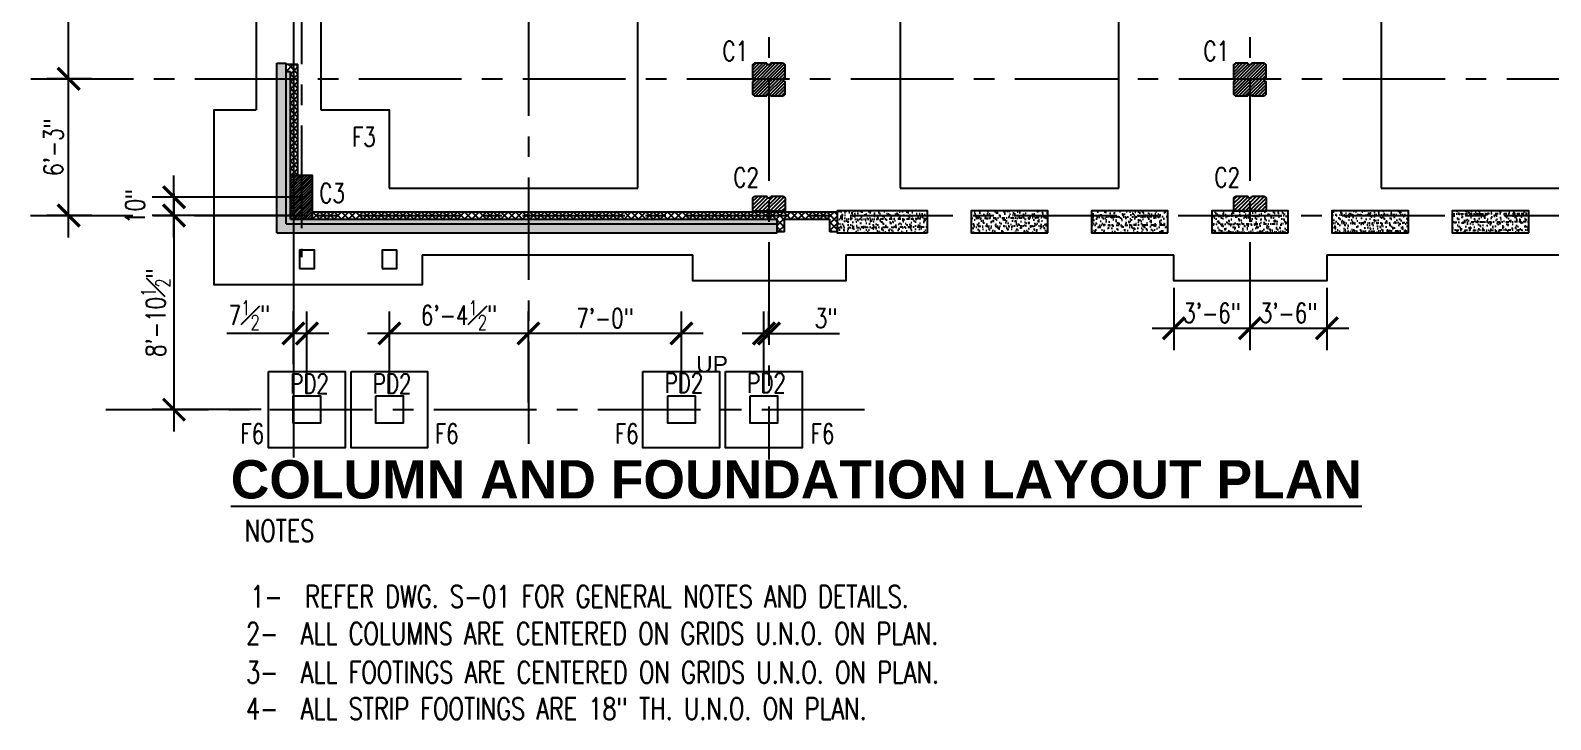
# Model space of a CAD drawing. Header units: inches. Extents: x 41285 to 57578, y -189 to 12305.
# Drawn here: x 54495 to 55330, y 11388 to 11766 of the extents above; entities that cross this region are included whole.
import ezdxf
from ezdxf.enums import TextEntityAlignment as Align

# ---------------------------------------------------------------- set-up
doc = ezdxf.new("R2010")
doc.units = ezdxf.units.IN
doc.header["$LTSCALE"] = 30
doc.header["$MEASUREMENT"] = 0
doc.linetypes.add('CENTER', pattern=[2, 1.25, -0.25, 0.25, -0.25])
doc.linetypes.add('HIDDEN', pattern=[0.375, 0.25, -0.125])
for name, color, linetype in [('A-HATCH RCC', 8, 'Continuous'), ('A-TEXT-P', 242, 'Continuous'), ('A-WALL-RAMPED EARTH', 4, 'Continuous'), ('COLUMN', 6, 'Continuous'), ('Grid line', 1, 'CENTER'), ('HATCH', 253, 'Continuous'), ('N-DIM-Z', 126, 'Continuous'), ('PB', 3, 'Continuous'), ('S-BEAM', 3, 'HIDDEN'), ('WALL', 7, 'Continuous')]:
    doc.layers.add(name, color=color, linetype=linetype)
doc.styles.add('1by8in-1F', font='arial.ttf', dxfattribs={"height": 6})
doc.styles.add('3-32', font='simplex.shx', dxfattribs={"width": 0.75, "height": 10.6666})
doc.styles.add('ARIAL', font='arial.ttf')
doc.dimstyles.new('3-32', dxfattribs={"dimtxt": 10.666667, "dimasz": 12, "dimexe": 12, "dimexo": 4, "dimgap": 2, "dimtad": 1, "dimdec": 4, "dimzin": 3, "dimdsep": 46, "dimlunit": 4, "dimtxsty": '3-32', "dimblk": 'ARCHTICK', "dimcen": 0.046875, "dimdle": 12, "dimclrd": 1, "dimclre": 1, "dimclrt": 2, "dimadec": 0, "dimazin": 0, "dimtfac": 0.75, "dimtdec": 4, "dimtmove": 2, "dimatfit": 3, "dimldrblk": 'ARCHTICK', "dimfxl": 0, "dimfrac": 1, "dimtolj": 1, "dimtzin": 0, "dimlwd": -1, "dimlwe": -1, "dimarcsym": 0})
pattern_1 = [(30.5, (0, 3154.7396), (0.30151963, 3.36024233), [0, -2.66, 0, -2.975, 0, -2.84375]), (0.5, (0, 3154.7396), (3.67590676, 4.5245002), [0, -1.435, 0, -2.3975, 0, -0.91875]), (320.5, (-2.1365, 3155.002), (5.41033357, -0.65432772), [0, -0.875, 0, -3.15, 0, -4.1125]), (310.5, (-2.1365, 3155.002), (5.408692, 0.88336295), [0, -0.4375, 0, -2.065, 0, -2.3625])]

# ---------------------------------------------------------------- blocks, each defined once
blk = doc.blocks.new('A$C49510BD2')
at = {"layer": 'A-HATCH RCC'}
h = blk.add_hatch(dxfattribs=at)
h.set_pattern_fill('ANSI31', color=1, scale=10)
h.paths.add_polyline_path([(-8.1, -0.65), (-9.1, -0.9), (-9.1, -7.9), (-8.1, -8.9), (-1.1, -8.9), (-0.85, -7.9), (0.65, -7.9), (0.9, -8.9), (7.9, -8.9), (8.9, -7.9), (8.9, -0.9), (7.9, -0.65), (7.9, 0.85), (8.9, 1.1), (8.9, 8.1), (7.9, 9.1), (0.9, 9.1), (0.65, 8.1), (-0.85, 8.1), (-1.1, 9.1), (-8.1, 9.1), (-9.1, 8.1), (-9.1, 1.1), (-8.1, 0.85)])
at = {"layer": 'COLUMN'}
for p, q in [((-9.1, 8.1), (-8.1, 9.1)), ((-1.1, 9.1), (-8.1, 9.1)), ((-0.85, 8.1), (-1.1, 9.1)), ((0.65, 8.1), (0.9, 9.1)), ((7.9, 9.1), (0.9, 9.1)), ((7.9, 9.1), (8.9, 8.1)), ((-9.1, 8.1), (-9.1, 1.1)), ((-8.1, 0.85), (-9.1, 1.1)), ((-8.1, -0.65), (-8.1, 0.85)), ((0.65, 8.1), (-0.85, 8.1)), ((7.9, 0.85), (8.9, 1.1)), ((7.9, -0.65), (7.9, 0.85)), ((8.9, 1.1), (8.9, 8.1)), ((-8.1, -0.65), (-9.1, -0.9)), ((-9.1, -0.9), (-9.1, -7.9)), ((-8.1, -8.9), (-9.1, -7.9)), ((-0.85, -7.9), (-1.1, -8.9)), ((0.65, -7.9), (-0.85, -7.9)), ((0.65, -7.9), (0.9, -8.9)), ((7.9, -0.65), (8.9, -0.9)), ((8.9, -7.9), (7.9, -8.9)), ((8.9, -7.9), (8.9, -0.9)), ((-8.1, -8.9), (-1.1, -8.9)), ((0.9, -8.9), (7.9, -8.9))]:
    blk.add_line(p, q, dxfattribs=at)
blk = doc.blocks.new('A$C38451A88')
at = {"layer": 'A-HATCH RCC'}
h = blk.add_hatch(dxfattribs=at)
h.set_pattern_fill('ANSI31', color=1, scale=12)
h.paths.add_polyline_path([(-9, 0), (9, 0), (9, 7), (8, 8), (1, 8), (0.75, 7), (-0.75, 7), (-1, 8), (-8, 8), (-9, 7)])
at = {"layer": 'COLUMN'}
for p, q in [((-9, 7), (-8, 8)), ((-9, 7), (-9, 0)), ((-9, 0), (9, 0)), ((-1, 8), (-8, 8)), ((-0.75, 7), (-1, 8)), ((0.75, 7), (-0.75, 7)), ((0.75, 7), (1, 8)), ((8, 8), (1, 8)), ((8, 8), (9, 7)), ((9, 0), (9, 7))]:
    blk.add_line(p, q, dxfattribs=at)
blk = doc.blocks.new('_ARCHTICK')
at = {"color": 0, "linetype": 'ByBlock', "const_width": 0.15}
blk.add_lwpolyline([(-0.5, -0.5), (0.5, 0.5)], dxfattribs=at)
blk = doc.blocks.new('*D99')
at = {"layer": 'DEFPOINTS', "color": 0, "transparency": 16777216}
for p in [(54516.35, 12003.24), (54539.29, 12003.24), (54530.28, 11739.24)]:
    blk.add_point(p, dxfattribs=at)
at = {"layer": 'N-DIM-Z', "color": 1, "transparency": 16777216}
for p, q in [((54516.35, 11727.24), (54516.35, 12015.24)), ((54535.29, 12003.24), (54504.35, 12003.24)), ((54526.28, 11739.24), (54504.35, 11739.24))]:
    blk.add_line(p, q, dxfattribs=at)
at = {"layer": 'N-DIM-Z', "color": 1, "transparency": 16777216, "xscale": 12, "yscale": 12, "zscale": 12}
for p, rotation in [((54516.35, 12003.24), 90), ((54516.35, 11739.24), 270)]:
    blk.add_blockref('_ARCHTICK', p, dxfattribs=dict(at, rotation=rotation))
at = {"layer": 'N-DIM-Z', "color": 2, "transparency": 16777216, "insert": (54508, 11871.24), "char_height": 10.667, "attachment_point": 5, "rotation": 90, "style": '3-32'}
blk.add_mtext('\\A1;22\'-0"', dxfattribs=at)
blk = doc.blocks.new('*D105')
at = {"layer": 'DEFPOINTS', "color": 0, "transparency": 16777216}
for p in [(54516.35, 11739.24), (54532.95, 11739.24), (54533.06, 11664.24)]:
    blk.add_point(p, dxfattribs=at)
at = {"layer": 'N-DIM-Z', "color": 1, "transparency": 16777216}
for p, q in [((54516.35, 11652.24), (54516.35, 11751.24)), ((54528.95, 11739.24), (54504.35, 11739.24)), ((54529.06, 11664.24), (54504.35, 11664.24))]:
    blk.add_line(p, q, dxfattribs=at)
at = {"layer": 'N-DIM-Z', "color": 1, "transparency": 16777216, "xscale": 12, "yscale": 12, "zscale": 12}
for p, rotation in [((54516.35, 11739.24), 90), ((54516.35, 11664.24), 270)]:
    blk.add_blockref('_ARCHTICK', p, dxfattribs=dict(at, rotation=rotation))
at = {"layer": 'N-DIM-Z', "color": 2, "transparency": 16777216, "insert": (54508, 11701.74), "char_height": 10.667, "attachment_point": 5, "rotation": 90, "style": '3-32'}
blk.add_mtext('\\A1;6\'-3"', dxfattribs=at)
blk = doc.blocks.new('*D140')
at = {"layer": 'DEFPOINTS', "color": 0, "transparency": 16777216}
for p in [(54574.15, 11674.24), (54650.19, 11674.24), (54650.19, 11664.24)]:
    blk.add_point(p, dxfattribs=at)
at = {"layer": 'N-DIM-Z', "color": 1, "transparency": 16777216}
for p, q in [((54574.15, 11652.24), (54574.15, 11686.24)), ((54646.19, 11674.24), (54562.15, 11674.24)), ((54646.19, 11664.24), (54562.15, 11664.24))]:
    blk.add_line(p, q, dxfattribs=at)
at = {"layer": 'N-DIM-Z', "color": 1, "transparency": 16777216, "xscale": 12, "yscale": 12, "zscale": 12}
for p, rotation in [((54574.15, 11674.24), 90), ((54574.15, 11664.24), 270)]:
    blk.add_blockref('_ARCHTICK', p, dxfattribs=dict(at, rotation=rotation))
at = {"layer": 'N-DIM-Z', "color": 2, "transparency": 16777216, "insert": (54552.8, 11669.24), "char_height": 10.667, "attachment_point": 5, "rotation": 90, "style": '3-32'}
blk.add_mtext('\\A1;10"', dxfattribs=at)
blk = doc.blocks.new('*D157')
at = {"layer": 'DEFPOINTS', "color": 0, "transparency": 16777216}
for p in [(55122.94, 11628.49), (55164.69, 11628.49), (55164.69, 11602.38)]:
    blk.add_point(p, dxfattribs=at)
at = {"layer": 'N-DIM-Z', "color": 1, "transparency": 16777216}
for p, q in [((55122.94, 11624.49), (55122.94, 11590.38)), ((55164.69, 11624.49), (55164.69, 11590.38)), ((55110.94, 11602.38), (55176.69, 11602.38))]:
    blk.add_line(p, q, dxfattribs=at)
at = {"layer": 'N-DIM-Z', "color": 1, "transparency": 16777216, "xscale": 12, "yscale": 12, "zscale": 12, "rotation": 180}
blk.add_blockref('_ARCHTICK', (55122.94, 11602.38), dxfattribs=at)
at = {"layer": 'N-DIM-Z', "color": 1, "transparency": 16777216, "xscale": 12, "yscale": 12, "zscale": 12}
blk.add_blockref('_ARCHTICK', (55164.69, 11602.38), dxfattribs=at)
at = {"layer": 'N-DIM-Z', "color": 2, "transparency": 16777216, "insert": (55143.82, 11610.73), "char_height": 10.667, "attachment_point": 5, "style": '3-32'}
blk.add_mtext('\\A1;3\'-6"', dxfattribs=at)
blk = doc.blocks.new('*D158')
at = {"layer": 'DEFPOINTS', "color": 0, "transparency": 16777216}
for p in [(55164.69, 11628.49), (55206.94, 11628.49), (55206.94, 11602.38)]:
    blk.add_point(p, dxfattribs=at)
at = {"layer": 'N-DIM-Z', "color": 1, "transparency": 16777216}
for p, q in [((55164.69, 11624.49), (55164.69, 11590.38)), ((55206.94, 11624.49), (55206.94, 11590.38)), ((55152.69, 11602.38), (55218.94, 11602.38))]:
    blk.add_line(p, q, dxfattribs=at)
at = {"layer": 'N-DIM-Z', "color": 1, "transparency": 16777216, "xscale": 12, "yscale": 12, "zscale": 12, "rotation": 180}
blk.add_blockref('_ARCHTICK', (55164.69, 11602.38), dxfattribs=at)
at = {"layer": 'N-DIM-Z', "color": 1, "transparency": 16777216, "xscale": 12, "yscale": 12, "zscale": 12}
blk.add_blockref('_ARCHTICK', (55206.94, 11602.38), dxfattribs=at)
at = {"layer": 'N-DIM-Z', "color": 2, "transparency": 16777216, "insert": (55185.82, 11610.73), "char_height": 10.667, "attachment_point": 5, "style": '3-32'}
blk.add_mtext('\\A1;3\'-6"', dxfattribs=at)
blk = doc.blocks.new('*D278')
at = {"layer": 'DEFPOINTS', "color": 0, "transparency": 16777216}
for p in [(54650.19, 11664.24), (54574.15, 11557.73), (54626.02, 11557.73)]:
    blk.add_point(p, dxfattribs=at)
at = {"layer": 'N-DIM-Z', "color": 1, "transparency": 16777216}
for p, q in [((54574.15, 11676.24), (54574.15, 11545.73)), ((54646.19, 11664.24), (54562.15, 11664.24)), ((54622.02, 11557.73), (54562.15, 11557.73))]:
    blk.add_line(p, q, dxfattribs=at)
at = {"layer": 'N-DIM-Z', "color": 1, "transparency": 16777216, "xscale": 12, "yscale": 12, "zscale": 12}
for p, rotation in [((54574.15, 11664.24), 90), ((54574.15, 11557.73), 270)]:
    blk.add_blockref('_ARCHTICK', p, dxfattribs=dict(at, rotation=rotation))
at = {"layer": 'N-DIM-Z', "color": 2, "transparency": 16777216, "insert": (54564.15, 11610.98), "char_height": 10.6666, "attachment_point": 5, "rotation": 90, "style": '3-32'}
blk.add_mtext('\\A1;8\'-10{\\H0.750000x;\\S1#2;}"', dxfattribs=at)
blk = doc.blocks.new('*D279')
at = {"layer": 'DEFPOINTS', "color": 0, "transparency": 16777216}
for p in [(54639.69, 11599.54), (54639.69, 11578.73), (54647.12, 11562.74)]:
    blk.add_point(p, dxfattribs=at)
at = {"layer": 'N-DIM-Z', "color": 1, "transparency": 16777216}
for p, q in [((54639.69, 11582.73), (54639.69, 11611.54)), ((54647.12, 11566.74), (54647.12, 11611.54)), ((54639.69, 11599.54), (54603.22, 11599.54)), ((54659.12, 11599.54), (54639.69, 11599.54))]:
    blk.add_line(p, q, dxfattribs=at)
at = {"layer": 'N-DIM-Z', "color": 1, "transparency": 16777216, "xscale": 12, "yscale": 12, "zscale": 12, "rotation": 180}
blk.add_blockref('_ARCHTICK', (54639.69, 11599.54), dxfattribs=at)
at = {"layer": 'N-DIM-Z', "color": 1, "transparency": 16777216, "xscale": 12, "yscale": 12, "zscale": 12}
blk.add_blockref('_ARCHTICK', (54647.12, 11599.54), dxfattribs=at)
at = {"layer": 'N-DIM-Z', "color": 2, "transparency": 16777216, "insert": (54615.45, 11609.54), "char_height": 10.6666, "attachment_point": 5, "style": '3-32'}
blk.add_mtext('\\A1;7{\\H0.750000x;\\S1#2;}"', dxfattribs=at)
blk = doc.blocks.new('*D280')
at = {"layer": 'DEFPOINTS', "color": 0, "transparency": 16777216}
for p in [(54692.43, 11599.54), (54692.43, 11562.74), (54768.69, 11557.73)]:
    blk.add_point(p, dxfattribs=at)
at = {"layer": 'N-DIM-Z', "color": 1, "transparency": 16777216}
for p, q in [((54692.43, 11566.74), (54692.43, 11611.54)), ((54768.69, 11561.73), (54768.69, 11611.54)), ((54780.69, 11599.54), (54680.43, 11599.54))]:
    blk.add_line(p, q, dxfattribs=at)
at = {"layer": 'N-DIM-Z', "color": 1, "transparency": 16777216, "xscale": 12, "yscale": 12, "zscale": 12, "rotation": 180}
blk.add_blockref('_ARCHTICK', (54692.43, 11599.54), dxfattribs=at)
at = {"layer": 'N-DIM-Z', "color": 1, "transparency": 16777216, "xscale": 12, "yscale": 12, "zscale": 12}
blk.add_blockref('_ARCHTICK', (54768.69, 11599.54), dxfattribs=at)
at = {"layer": 'N-DIM-Z', "color": 2, "transparency": 16777216, "insert": (54730.56, 11609.54), "char_height": 10.6666, "attachment_point": 5, "style": '3-32'}
blk.add_mtext('\\A1;6\'-4{\\H0.750000x;\\S1#2;}"', dxfattribs=at)
blk = doc.blocks.new('*D281')
at = {"layer": 'DEFPOINTS', "color": 0, "transparency": 16777216}
for p in [(54768.69, 11599.54), (54768.69, 11599.54), (54852.62, 11562.74)]:
    blk.add_point(p, dxfattribs=at)
at = {"layer": 'N-DIM-Z', "color": 1, "transparency": 16777216}
for p, q in [((54768.69, 11603.54), (54768.69, 11611.54)), ((54852.62, 11566.74), (54852.62, 11611.54)), ((54864.62, 11599.54), (54756.69, 11599.54))]:
    blk.add_line(p, q, dxfattribs=at)
at = {"layer": 'N-DIM-Z', "color": 1, "transparency": 16777216, "xscale": 12, "yscale": 12, "zscale": 12, "rotation": 180}
blk.add_blockref('_ARCHTICK', (54768.69, 11599.54), dxfattribs=at)
at = {"layer": 'N-DIM-Z', "color": 1, "transparency": 16777216, "xscale": 12, "yscale": 12, "zscale": 12}
blk.add_blockref('_ARCHTICK', (54852.62, 11599.54), dxfattribs=at)
at = {"layer": 'N-DIM-Z', "color": 2, "transparency": 16777216, "insert": (54810.65, 11607.89), "char_height": 10.667, "attachment_point": 5, "style": '3-32'}
blk.add_mtext('\\A1;7\'-0"', dxfattribs=at)
blk = doc.blocks.new('*D282')
at = {"layer": 'DEFPOINTS', "color": 0, "transparency": 16777216}
for p in [(54900.69, 11599.54), (54900.69, 11592.28), (54897.93, 11562.74)]:
    blk.add_point(p, dxfattribs=at)
at = {"layer": 'N-DIM-Z', "color": 1, "transparency": 16777216}
for p, q in [((54897.93, 11566.74), (54897.93, 11611.54)), ((54900.69, 11596.28), (54900.69, 11611.54)), ((54897.93, 11599.54), (54885.93, 11599.54)), ((54897.93, 11599.54), (54900.69, 11599.54)), ((54900.69, 11599.54), (54939.36, 11599.54))]:
    blk.add_line(p, q, dxfattribs=at)
at = {"layer": 'N-DIM-Z', "color": 1, "transparency": 16777216, "xscale": 12, "yscale": 12, "zscale": 12}
blk.add_blockref('_ARCHTICK', (54897.93, 11599.54), dxfattribs=at)
at = {"layer": 'N-DIM-Z', "color": 1, "transparency": 16777216, "xscale": 12, "yscale": 12, "zscale": 12, "rotation": 180}
blk.add_blockref('_ARCHTICK', (54900.69, 11599.54), dxfattribs=at)
at = {"layer": 'N-DIM-Z', "color": 2, "transparency": 16777216, "insert": (54932.02, 11607.89), "char_height": 10.667, "attachment_point": 5, "style": '3-32'}
blk.add_mtext('\\A1;3"', dxfattribs=at)

msp = doc.modelspace()

# ---------------------------------------------------------------- hatches: boundary and pattern name
at = {"layer": 'A-HATCH RCC'}
h = msp.add_hatch(dxfattribs=at)
h.set_pattern_fill('AR-SAND,_O', color=2, scale=1.75, angle=353)
h.set_pattern_definition(pattern_1)
h.paths.add_polyline_path([(54905.19130465, 11659.73785446), (54875.98329889, 11659.73785446), (54875.98329889, 11654.73785446), (54905.19130465, 11654.73785446)])
h.paths.add_polyline_path([(54905.19130465, 12146.73785446), (54875.74682996, 12146.73785446), (54875.74682996, 12141.73785446), (54905.19130465, 12141.73785446)])
h.paths.add_polyline_path([(54635.69130465, 11747.73785446), (54630.69130465, 11747.73785446), (54630.69130465, 11689.45359976), (54635.69130465, 11689.45359976)])
h.paths.add_polyline_path([(54836.73871691, 12141.73785446), (54836.73871691, 12146.73785446), (54630.69130465, 12146.73785446), (54630.69130465, 11771.73785446), (54635.69130465, 11771.73785446), (54635.69130465, 12141.73785446)])
h.paths.add_polyline_path([(54810.18891011, 11654.73785446), (54810.18891011, 11659.73785446), (54635.69130465, 11659.73785446), (54635.69130465, 11689.45359976), (54630.69130465, 11689.45359976), (54630.69130465, 11654.73785446)])
h.paths.add_polyline_path([(54875.74682996, 12141.73785446), (54875.74682996, 12146.73785446), (54836.73871691, 12146.73785446), (54836.73871691, 12141.73785446)])
h.paths.add_polyline_path([(54875.98329889, 11654.73785446), (54875.98329889, 11659.73785446), (54810.18891011, 11659.73785446), (54810.18891011, 11654.73785446)])
h = msp.add_hatch(dxfattribs=at)
h.set_pattern_fill('AR-CONC', color=2, scale=0.5)
h.set_pattern_definition([(50, (54889.882, 11661.448), (3.586301, -0.31376), [0.375, -4.125]), (355, (54889.882, 11661.448), (-0.693757, 3.76096), [0.3, -3.3]), (100.45144, (54890.1807, 11661.4218), (2.892544, 3.4472), [0.3187, -3.50571]), (46.1842, (54889.882, 11662.448), (5.336207, -0.827596), [0.5625, -6.1875]), (96.6356, (54890.3265, 11662.379), (4.67331, 4.870593), [0.47805, -5.25857]), (351.1842, (54889.882, 11662.448), (4.67331, 4.870593), [0.45, -4.95]), (21, (54890.382, 11662.198), (2.984535, -2.013094), [0.375, -4.125]), (326, (54890.382, 11662.198), (1.216577, 3.62575), [0.3, -3.3]), (71.45144, (54890.6306, 11662.0302), (4.201112, 1.612656), [0.3187, -3.50571]), (37.5, (54889.8819, 11661.4479), (0.0607993, 1.6644693), [0, -3.26, 0, -3.35, 0, -3.3125]), (7.5, (54889.8819, 11661.448), (1.3153477, 1.9720586), [0, -1.91, 0, -3.185, 0, -1.2625]), (327.5, (54888.7669, 11661.4479), (2.6691122, -0.1127744), [0, -1.25, 0, -3.9, 0, -5.175]), (317.5, (54888.2669, 11661.448), (2.915931, 0.500525), [0, -1.625, 0, -2.59, 0, -3.675])])
h.paths.add_polyline_path([(54905.19130465, 11662.23785446), (54875.98329889, 11662.23785446), (54875.98329889, 11659.73785446), (54905.19130465, 11659.73785446)])
h.paths.add_polyline_path([(54905.19130465, 12141.73785446), (54875.74682996, 12141.73785446), (54875.74682996, 12139.23785446), (54905.19130465, 12139.23785446)])
h.paths.add_polyline_path([(54638.19130465, 11743.23785446), (54635.69130465, 11743.23785446), (54635.69130465, 11689.45359976), (54638.19130465, 11689.45359976)])
h.paths.add_polyline_path([(54836.73871691, 12139.23785446), (54836.73871691, 12141.73785446), (54635.69130465, 12141.73785446), (54635.69130465, 11776.23785446), (54638.19130465, 11776.23785446), (54638.19130465, 12139.23785446)])
h.paths.add_polyline_path([(54810.18891011, 11659.73785446), (54810.18891011, 11662.23785446), (54638.19130465, 11662.23785446), (54638.19130465, 11689.45359976), (54635.69130465, 11689.45359976), (54635.69130465, 11659.73785446)])
h.paths.add_polyline_path([(54875.74682996, 12139.23785446), (54875.74682996, 12141.73785446), (54836.73871691, 12141.73785446), (54836.73871691, 12139.23785446)])
h.paths.add_polyline_path([(54875.98329889, 11659.73785446), (54875.98329889, 11662.23785446), (54810.18891011, 11662.23785446), (54810.18891011, 11659.73785446)])
h = msp.add_hatch(dxfattribs=at)
h.set_pattern_fill('ANSI37', color=256, scale=22.5)
h.set_pattern_definition([(45, (54642.1913, 11666.2379), (-1.988738, 1.988738), []), (135, (54642.1913, 11666.2379), (-1.988738, -1.988738), [])])
h.paths.add_polyline_path([(54638.19130465, 11686.23785446), (54642.19130465, 11686.23785446), (54642.19130465, 11747.23785446), (54635.69130465, 11747.23785446), (54635.69130465, 11743.23785446), (54638.19130465, 11743.23785446)])
h.paths.add_polyline_path([(54650.19130465, 11666.23785446), (54650.19130465, 11662.23785446), (54905.19130465, 11662.23785446), (54905.19130465, 11655.23785446), (54909.19130465, 11655.23785446), (54909.19130465, 11662.23785446), (54934.19130465, 11662.23785446), (54934.19130465, 11655.23785446), (54938.19130465, 11655.23785446), (54938.19130465, 11666.23785446)])
h = msp.add_hatch(dxfattribs=at)
h.set_pattern_fill('AR-SAND,_O', color=2, scale=1.75, angle=353)
h.set_pattern_definition(pattern_1)
h.paths.add_polyline_path([(54987.69130465, 11654.73785446), (54987.69130465, 11666.73785446), (54938.19130465, 11666.73785446), (54938.19130465, 11654.73785446)])
h = msp.add_hatch(dxfattribs=at)
h.set_pattern_fill('AR-SAND,_O', color=2, scale=1.75, angle=353)
h.set_pattern_definition(pattern_1)
h.paths.add_polyline_path([(55053.69130465, 11654.73785446), (55053.69130465, 11666.73785446), (55011.69130465, 11666.73785446), (55011.69130465, 11654.73785446)])
h = msp.add_hatch(dxfattribs=at)
h.set_pattern_fill('AR-SAND,_O', color=2, scale=1.75, angle=353)
h.set_pattern_definition(pattern_1)
h.paths.add_polyline_path([(55119.69130465, 11654.73785446), (55119.69130465, 11666.73785446), (55077.69130465, 11666.73785446), (55077.69130465, 11654.73785446)])
h = msp.add_hatch(dxfattribs=at)
h.set_pattern_fill('AR-SAND,_O', color=2, scale=1.75, angle=353)
h.set_pattern_definition(pattern_1)
edge = h.paths.add_edge_path()
edge.add_arc((55167.19130465, 11666.73785446), 0.5, 270, 359.9999999998)
edge.add_line((55167.69130465, 11666.73785446), (55185.69130465, 11666.73785446))
edge.add_line((55185.69130465, 11666.73785446), (55185.69130465, 11654.73785446))
edge.add_line((55185.69130465, 11654.73785446), (55143.69130465, 11654.73785446))
edge.add_line((55143.69130465, 11654.73785446), (55143.69130465, 11666.73785446))
edge.add_line((55143.69130465, 11666.73785446), (55161.69130465, 11666.73785446))
edge.add_arc((55162.19130465, 11666.73785446), 0.5, 180.0000000002, 270)
edge.add_line((55162.19130465, 11666.23785446), (55164.44130465, 11666.23785446))
edge.add_line((55164.44130465, 11666.23785446), (55164.44130465, 11661.23785446))
edge.add_line((55164.44130465, 11661.23785446), (55162.19130465, 11661.23785446))
edge.add_arc((55162.19130465, 11660.73785446), 0.5, 90, 180)
edge.add_line((55161.69130465, 11660.73785446), (55167.69130465, 11660.73785446))
edge.add_arc((55167.19130465, 11660.73785446), 0.5, 0, 90)
edge.add_line((55167.19130465, 11661.23785446), (55164.94130465, 11661.23785446))
edge.add_line((55164.94130465, 11661.23785446), (55164.94130465, 11666.23785446))
edge.add_line((55164.94130465, 11666.23785446), (55167.19130465, 11666.23785446))
h = msp.add_hatch(dxfattribs=at)
h.set_pattern_fill('AR-SAND,_O', color=2, scale=1.75, angle=353)
h.set_pattern_definition(pattern_1)
h.paths.add_polyline_path([(55251.69130465, 11654.73785446), (55251.69130465, 11666.73785446), (55209.69130465, 11666.73785446), (55209.69130465, 11654.73785446)])
h = msp.add_hatch(dxfattribs=at)
h.set_pattern_fill('AR-SAND,_O', color=2, scale=1.75, angle=353)
h.set_pattern_definition(pattern_1)
h.paths.add_polyline_path([(55317.69130465, 11654.73785446), (55317.69130465, 11666.73785446), (55275.69130465, 11666.73785446), (55275.69130465, 11654.73785446)])
at = {"layer": 'HATCH'}
h = msp.add_hatch(dxfattribs=at)
h.set_pattern_fill('_USER', color=1, angle=45, style=0, pattern_type=0)
h.set_pattern_definition([(45, (0, 0), (-0.707106781, 0.707106781), [])])
h.paths.add_polyline_path([(54638.19130465, 11662.23785446), (54650.19130465, 11662.23785446), (54650.19130465, 11686.23785446), (54638.19130465, 11686.23785446)])

# ---------------------------------------------------------------- linework, layer by layer
at = {"layer": 'A-WALL-RAMPED EARTH'}
for p, q in [((54630.69130465, 11654.73785446), (54630.69130465, 11747.73785446)), ((54630.69130465, 11747.73785446), (54635.69130465, 11747.73785446)), ((54635.69130465, 11659.73785446), (54635.69130465, 11747.73785446)), ((54635.69130465, 11747.23785446), (54642.19130465, 11747.23785446)), ((54635.69130465, 11743.23785446), (54638.19130465, 11743.23785446)), ((54638.19130465, 11662.23785446), (54638.19130465, 11743.23785446)), ((54642.19130465, 11686.23785446), (54642.19130465, 11747.23785446)), ((54650.19130465, 11666.23785446), (54938.19130465, 11666.23785446)), ((54635.69130465, 11659.73785446), (54905.19130465, 11659.73785446)), ((54638.19130465, 11662.23785446), (54905.19130465, 11662.23785446)), ((54905.19130465, 11654.73785446), (54905.19130465, 11662.23785446)), ((54909.19130465, 11662.23785446), (54934.19130465, 11662.23785446)), ((54909.19130465, 11655.23785446), (54909.19130465, 11662.23785446)), ((54934.19130465, 11655.23785446), (54934.19130465, 11662.23785446)), ((54630.69130465, 11654.73785446), (54905.19130465, 11654.73785446)), ((54909.19130465, 11655.23785446), (54905.19130465, 11655.23785446)), ((54938.19130465, 11655.23785446), (54934.19130465, 11655.23785446))]:
    msp.add_line(p, q, dxfattribs=at)
for points in [[(54987.69130465, 11654.73785446), (54987.69130465, 11666.73785446), (54938.19130465, 11666.73785446), (54938.19130465, 11654.73785446)], [(55053.69130465, 11654.73785446), (55053.69130465, 11666.73785446), (55011.69130465, 11666.73785446), (55011.69130465, 11654.73785446)], [(55119.69130465, 11654.73785446), (55119.69130465, 11666.73785446), (55077.69130465, 11666.73785446), (55077.69130465, 11654.73785446)], [(55185.69130465, 11654.73785446), (55185.69130465, 11666.73785446), (55143.69130465, 11666.73785446), (55143.69130465, 11654.73785446)], [(55251.69130465, 11654.73785446), (55251.69130465, 11666.73785446), (55209.69130465, 11666.73785446), (55209.69130465, 11654.73785446)], [(55317.69130465, 11654.73785446), (55317.69130465, 11666.73785446), (55275.69130465, 11666.73785446), (55275.69130465, 11654.73785446)]]:
    msp.add_lwpolyline(points, close=True, dxfattribs=at)
at = {"layer": 'Grid line', "linetype": 'ByBlock', "ltscale": 1.5}
msp.add_line((54639.69130465, 12279.23785171), (54639.69130465, 11531.40852356), dxfattribs=at)
at = {"layer": 'Grid line', "ltscale": 1.5}
for p, q in [((54900.69130465, 12279.53534257), (54900.69130465, 11530.30049277)), ((55164.69130465, 12279.53534257), (55164.69130465, 11615.23785171)), ((54644.19130465, 12163.55102814), (54644.19130465, 11641.3086842)), ((54768.69172153, 12045.16278147), (54768.69172153, 11531.40852356)), ((54495.65119082, 11739.23785171), (56616.62034531, 11739.23785171)), ((54495.35375123, 11664.23785171), (56475.90450809, 11664.23785171)), ((54536.84110004, 11557.72695548), (54958.8178988, 11557.72695548))]:
    msp.add_line(p, q, dxfattribs=at)
at = {"layer": 'HATCH', "color": 6}
msp.add_lwpolyline([(54638.19130465, 11662.23785446), (54650.19130465, 11662.23785446), (54650.19130465, 11686.23785446), (54638.19130465, 11686.23785446)], close=True, dxfattribs=at)
at = {"layer": 'PB'}
msp.add_line((54619.19130946, 11818.23785446), (54619.19130946, 11722.23785446), dxfattribs=at)
for points in [[(54828.69130465, 11679.23785171), (54828.69130465, 11811.23785171), (54972.69130465, 11811.23785171), (54972.69130465, 11679.23785171)], [(55092.69130465, 11679.23785171), (55092.69130465, 11811.23785171), (55236.69130465, 11811.23785171), (55236.69130465, 11679.23785171)], [(54710.3365048, 11642.73785446), (54710.3365048, 11626.23785446), (54596.19130465, 11626.23785446), (54596.19130465, 11722.23785446), (54619.19130946, 11722.23785446)], [(54654.69637209, 11722.23785446), (54692.19130465, 11722.23785446), (54692.19130465, 11679.23785171)], [(54942.94130465, 11642.73785446), (54942.94130465, 11628.48785446), (54858.94130465, 11628.48785446), (54858.94130465, 11642.73785446)], [(55206.94130465, 11642.73785446), (55206.94130465, 11628.48785446), (55122.94130465, 11628.48785446), (55122.94130465, 11642.73785446)]]:
    msp.add_lwpolyline(points, dxfattribs=at)
for points in [[(54643.0240048, 11635.18195548), (54651.2115048, 11635.18195548), (54651.2115048, 11645.21195548), (54643.0240048, 11645.21195548)], [(54688.3365048, 11635.18195548), (54696.5240048, 11635.18195548), (54696.5240048, 11645.21195548), (54688.3365048, 11645.21195548)], [(54639.6177548, 11565.22695548), (54654.6177548, 11565.22695548), (54654.6177548, 11550.22695548), (54639.6177548, 11550.22695548)], [(54684.9302548, 11565.22695548), (54699.9302548, 11565.22695548), (54699.9302548, 11550.22695548), (54684.9302548, 11550.22695548)], [(54845.1177548, 11565.22695548), (54860.1177548, 11565.22695548), (54860.1177548, 11550.22695548), (54845.1177548, 11550.22695548)], [(54890.43401479, 11565.22695548), (54905.43401479, 11565.22695548), (54905.43401479, 11550.22695548), (54890.43401479, 11550.22695548)]]:
    msp.add_lwpolyline(points, close=True, dxfattribs=at)
at = {"layer": 'S-BEAM', "linetype": 'ByBlock'}
for p, q in [((54654.69637209, 11818.23785446), (54654.69637209, 11722.23785446)), ((54692.19130465, 11679.23785171), (54828.69130465, 11679.23785171)), ((54972.69130465, 11679.23785171), (55092.69130465, 11679.23785171)), ((55236.69130465, 11679.23785171), (55356.69130465, 11679.23785171)), ((54710.3365048, 11642.73785446), (54858.94130465, 11642.73785446)), ((54942.94130465, 11642.73785446), (55122.94130465, 11642.73785446)), ((55206.94130465, 11642.73785446), (55386.94130465, 11642.73785446))]:
    msp.add_line(p, q, dxfattribs=at)
at = {"layer": 'WALL', "color": 3}
for points in [[(54626.0240048, 11578.72695548), (54668.0240048, 11578.72695548), (54668.0240048, 11536.72695548), (54626.0240048, 11536.72695548)], [(54671.3365048, 11578.72695548), (54713.3365048, 11578.72695548), (54713.3365048, 11536.72695548), (54671.3365048, 11536.72695548)], [(54831.5240048, 11578.72695548), (54873.5240048, 11578.72695548), (54873.5240048, 11536.72695548), (54831.5240048, 11536.72695548)], [(54876.84026479, 11578.72695548), (54918.84026479, 11578.72695548), (54918.84026479, 11536.72695548), (54876.84026479, 11536.72695548)]]:
    msp.add_lwpolyline(points, close=True, dxfattribs=at)

# ---------------------------------------------------------------- block references
at = {"layer": 'HATCH', "color": 1}
for name, p in [('A$C49510BD2', (54900.69130465, 11738.73785446)), ('A$C49510BD2', (55164.69130465, 11738.73785446)), ('A$C38451A88', (54900.69130465, 11666.73785446)), ('A$C38451A88', (55164.69130465, 11666.73785446))]:
    msp.add_blockref(name, p, dxfattribs=at)

# ---------------------------------------------------------------- texts
at = {"layer": 'A-TEXT-P', "style": '1by8in-1F'}
msp.add_text('UP', height=9, dxfattribs=at).set_placement((54869.464365, 11582.71727113), align=Align.MIDDLE_CENTER)
at = {"layer": 'A-TEXT-P', "color": 4, "insert": (54605.3032945, 11529.99910331), "char_height": 21, "attachment_point": 1, "style": 'ARIAL'}
msp.add_mtext_dynamic_manual_height_columns('{\\fArial|b1|i0|c0|p34;\\LCOLUMN AND FOUNDATION LAYOUT PLAN}', width=863.7811566335, gutter_width=30, heights=[0], dxfattribs=at)
at = {"layer": 'A-TEXT-P', "color": 2, "char_height": 12, "attachment_point": 1, "style": '3-32'}
for s, width, insert in [('\\A1;NOTES ', 427.8775523931, (54613.00495508, 11497.36319146)), ('\\A1;1-  REFER DWG. S-01 FOR GENERAL NOTES AND DETAILS.', 498.6244988919, (54616.03994661, 11461.21506176)), ('\\A1;2-  ALL COLUMNS ARE CENTERED ON GRIDS U.N.O. ON PLAN. ', 498.6244988919, (54613.74342845, 11440.88666586)), ('\\A1;3-  ALL FOOTINGS ARE CENTERED ON GRIDS U.N.O. ON PLAN. ', 498.6244988919, (54613.74342845, 11419.61556806)), ('\\A1;4-  ALL STRIP FOOTINGS ARE 18" TH. U.N.O. ON PLAN.', 498.6244988919, (54613.74342845, 11399.6882819))]:
    msp.add_mtext_dynamic_manual_height_columns(s, width=width, gutter_width=30, heights=[0], dxfattribs=dict(at, insert=insert))
at = {"layer": 'WALL', "color": 3, "char_height": 10.6666, "attachment_point": 5, "style": '3-32'}
for s, insert in [('\\A1;C1', (54882.19202282, 11754.51297943)), ('\\A1;C1', (55146.19202282, 11754.51297943)), ('\\A1;F3', (54678.41448366, 11707.40285769)), ('\\A1;C2', (54888.19589806, 11685.15569816)), ('\\A1;C2', (55152.19589806, 11685.15569816)), ('\\A1;C3', (54660.90919112, 11676.52684586)), ('\\A1;PD2', (54648.53424928, 11571.98926751)), ('\\A1;PD2', (54693.84674928, 11571.98926751)), ('\\A1;PD2', (54854.03424928, 11572.37360206)), ('\\A1;PD2', (54899.35050927, 11572.37360206)), ('\\A1;F6', (54617.15636229, 11544.57990937))]:
    msp.add_mtext(s, dxfattribs=dict(at, insert=insert))
for insert, width in [((54723.84179225, 11544.57990937), 45.5192395675), ((54822.65636229, 11544.57990937), 46.2611360134), ((54930.10291901, 11544.57990937), 15.2907393976)]:
    msp.add_mtext('\\A1;F6', dxfattribs=dict(at, insert=insert, width=width))

# ---------------------------------------------------------------- dimensions: what is measured, and where the dimension line sits
at = {"layer": 'N-DIM-Z'}
for base, p1, p2, angle, picture, middle in [((54516.35375123, 12003.23785171), (54530.28328975, 11739.23785171), (54539.28947017, 12003.23785171), 90, '*D99', (54508.00458457, 11871.23785171)), ((54516.35375123, 11739.23785171), (54533.06232131, 11664.23785171), (54532.9486304, 11739.23785171), 90, '*D105', (54508.00458457, 11701.73785171)), ((54574.14721274, 11674.23785446), (54650.19130465, 11664.23785171), (54650.19130465, 11674.23785446), 90, '*D140', (54552.79804608, 11669.23785309)), ((54574.14721274, 11557.72695548), (54650.19130465, 11664.23785171), (54626.0240048, 11557.72695548), 270, '*D278', (54564.14726274, 11610.9824036))]:
    dim = msp.add_linear_dim(base=base, p1=p1, p2=p2, angle=angle, dimstyle='3-32', dxfattribs=at)
    dim.commit()
    dim.dimension.update_dxf_attribs({"geometry": picture, "text_midpoint": middle})
for base, p1, p2, picture, middle in [((55164.69130465, 11602.37956845), (55122.94130465, 11628.48785446), (55164.69130465, 11628.48785446), '*D157', (55143.81630465, 11610.72873512)), ((55206.94130465, 11602.37956845), (55164.69130465, 11628.48785446), (55206.94130465, 11628.48785446), '*D158', (55185.81630465, 11610.72873512))]:
    dim = msp.add_linear_dim(base=base, p1=p1, p2=p2, text='3\'-6"', dimstyle='3-32', dxfattribs=at)
    dim.commit()
    dim.dimension.update_dxf_attribs({"geometry": picture, "text_midpoint": middle})
for base, p1, p2, picture, middle in [((54639.69130465, 11599.53586517), (54647.1177548, 11562.74195548), (54639.69130465, 11578.72695548), '*D279', (54615.4532734, 11609.53581517)), ((54692.4302548, 11599.53586517), (54768.69172153, 11557.72695548), (54692.4302548, 11562.74195548), '*D280', (54730.56098816, 11609.53581517)), ((54768.69172153, 11599.53586517), (54852.6177548, 11562.74195548), (54768.69172153, 11599.53586517), '*D281', (54810.65473816, 11607.88503183))]:
    dim = msp.add_linear_dim(base=base, p1=p1, p2=p2, dimstyle='3-32', override={"dimdec": 1, "dimtmove": 0}, dxfattribs=at)
    dim.commit()
    dim.dimension.update_dxf_attribs({"geometry": picture, "text_midpoint": middle})
dim = msp.add_linear_dim(base=(54900.69130465, 11599.53586517), p1=(54897.93401479, 11562.74195548), p2=(54900.69130465, 11592.27781259), dimstyle='3-32', override={"dimdec": 1, "dimtmove": 0}, dxfattribs=at)
dim.commit()
dim.dimension.update_dxf_attribs({"geometry": '*D282', "text_midpoint": (54932.02460465, 11599.53586517), "dimtype": 160})

doc.saveas('drawing.dxf')
